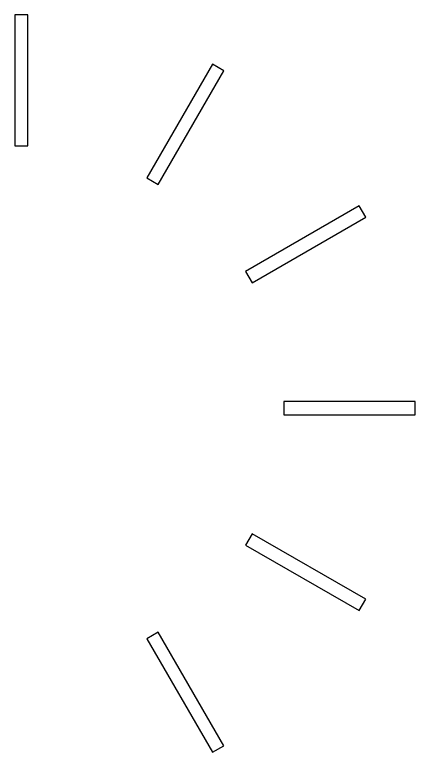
# Model space of a CAD drawing. Extents: x -1 to 126, y -65 to 138.
# Drawn here: x 110.1 to 119.86, y 16.76 to 34.76 of the extents above; entities that cross this region are included whole.
import ezdxf

# ---------------------------------------------------------------- set-up
doc = ezdxf.new("R2010")
doc.units = 0

msp = doc.modelspace()

# ---------------------------------------------------------------- linework, layer by layer
for p, q in [((110.099, 34.7587), (110.099, 31.5585)), ((110.419, 34.7587), (110.099, 34.7587)), ((110.419, 31.5585), (110.419, 34.7587)), ((114.92, 33.5524), (113.32008, 30.78098)), ((115.197, 33.3924), (114.919858, 33.55242)), ((113.597, 30.621), (115.19692, 33.39242)), ((110.099, 31.5585), (110.419, 31.5585)), ((113.32, 30.781), (113.597142, 30.62098)), ((118.493, 30.0972), (115.72186, 28.497)), ((118.653, 29.8201), (118.49298, 30.097242)), ((115.881, 28.2199), (118.65214, 29.8201)), ((115.721, 28.497), (115.88102, 28.219858)), ((119.859, 25.3186), (116.659, 25.3186)), ((116.659, 25.3186), (116.659, 24.9986)), ((119.859, 24.9986), (119.859, 25.3186)), ((116.659, 24.9986), (119.859, 24.9986)), ((115.881, 22.0971), (115.72098, 21.819958)), ((118.653, 20.4971), (115.88186, 22.09702)), ((115.721, 21.8199), (118.49214, 20.21998)), ((118.493, 20.22), (118.65302, 20.497142)), ((113.597, 19.6959), (113.319858, 19.53588)), ((115.197, 16.9248), (113.59708, 19.69594)), ((113.32, 19.5359), (114.91992, 16.76476)), ((114.92, 16.7648), (115.197142, 16.92482))]:
    msp.add_line(p, q)

doc.saveas('drawing.dxf')
